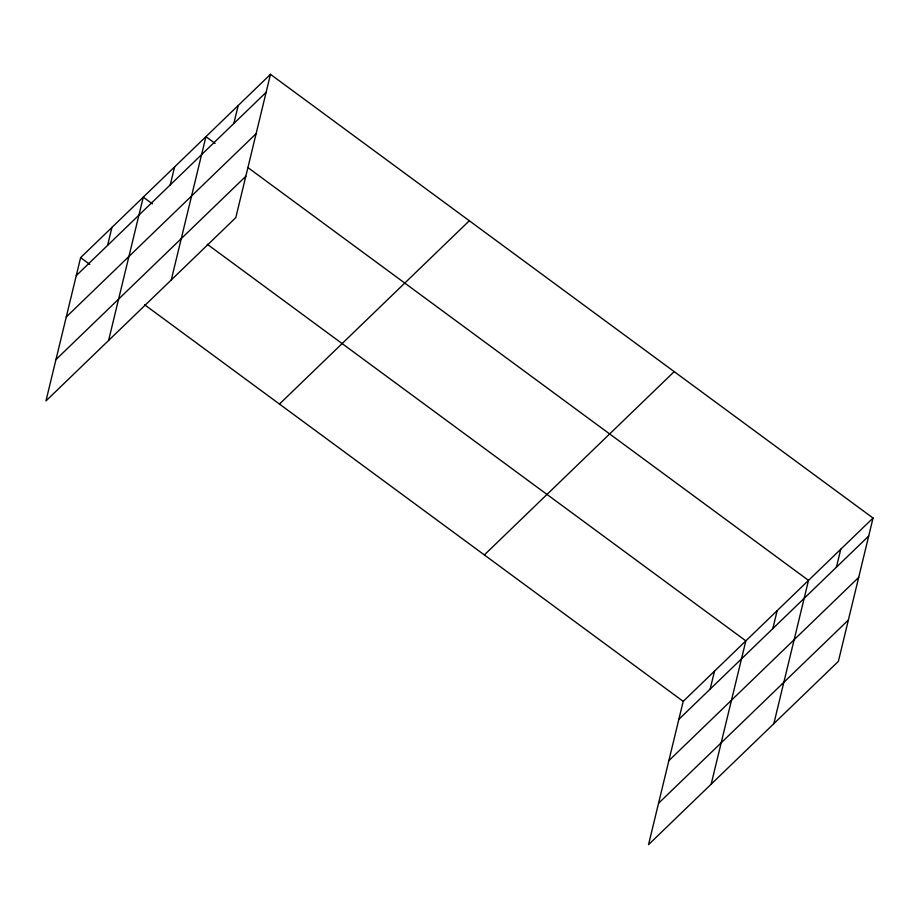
<?xml version="1.0" encoding="UTF-8"?>
<svg xmlns="http://www.w3.org/2000/svg" width="919" height="919" viewBox="0 0 919 919"><rect width="100%" height="100%" fill="white"/><g stroke="black" fill="none" stroke-linecap="round" stroke-linejoin="round"><path stroke-width="1.38" d="M270.473 74.336L80.619 257.642L45.95 400.948L235.804 217.642L270.473 74.336L873.05 518.052L838.381 661.358L648.527 844.664L683.196 701.358L873.05 518.052M107.592 245.373L111.946 227.395M108.603 340.455L143.272 197.148L152.416 203.88M170.245 184.891L174.599 166.902M171.256 279.973L205.925 136.667L215.069 143.398M233.851 123.479L238.193 105.501M710.169 689.089L714.522 671.111M711.18 784.171L745.849 640.865L207.269 244.27M772.822 628.607L777.175 610.618M773.832 723.678L808.502 580.371L248.21 167.798M836.428 567.195L840.77 549.217M76.266 275.62L266.119 92.325M66.26 316.975L256.114 133.68M55.956 359.593L245.81 176.287M279.468 404.061L469.322 220.767M484.347 554.927L674.201 371.632M678.842 719.336L868.696 536.041M668.837 760.691L858.691 577.396M658.532 803.298L848.386 620.003M80.619 257.642L89.763 264.373M144.616 304.763L683.196 701.358"/></g></svg>
